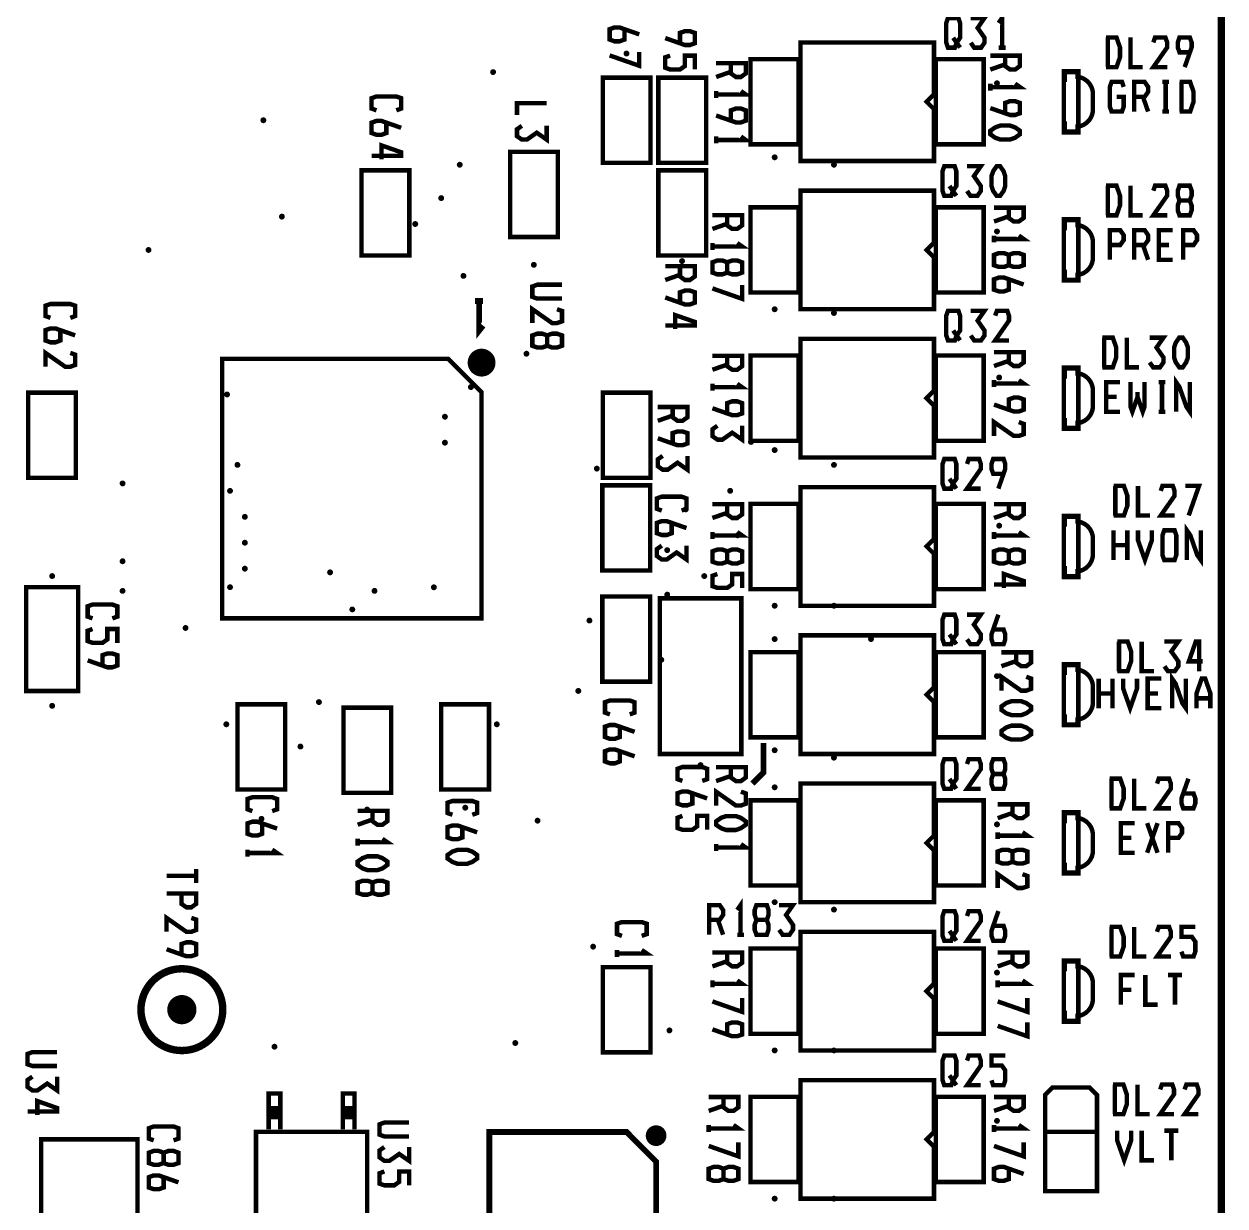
# Model space of a CAD drawing. Extents: x 8 to 205, y 3 to 189.
# Drawn here: x 161.8 to 202.97, y 61.86 to 102.37 of the extents above; entities that cross this region are included whole.
import ezdxf

# ---------------------------------------------------------------- set-up
doc = ezdxf.new("R2010")
doc.units = 0
doc.header["$MEASUREMENT"] = 0
doc.layers.get('0').update_dxf_attribs({"linetype": 'CONTINUOUS'})
doc.layers.add('26-349-0_DRL', color=254, linetype='CONTINUOUS')
doc.layers.add('26-349-0_SST', color=12, linetype='CONTINUOUS')

# ---------------------------------------------------------------- blocks, each defined once
blk = doc.blocks.new('ROUND_96')
at = {"const_width": 0.50038}
blk.add_lwpolyline([(-0.25019, 0, 1), (0.25019, 0, 1)], format="xyb", close=True, dxfattribs=at)
blk = doc.blocks.new('ROUND_101')
at = {"const_width": 0.10033}
blk.add_lwpolyline([(-0.050164, 0, 1), (0.050164, 0, 1)], format="xyb", close=True, dxfattribs=at)
blk = doc.blocks.new('ROUND_102')
at = {"const_width": 0.10033}
blk.add_lwpolyline([(-0.050164, 0, 1), (0.050164, 0, 1)], format="xyb", close=True, dxfattribs=at)

msp = doc.modelspace()

# ---------------------------------------------------------------- linework, layer by layer
at = {"layer": '26-349-0_DRL', "const_width": 0.254}
msp.add_lwpolyline([(202.842, 184.891), (202.842, 5.442)], dxfattribs=at)
at = {"layer": '26-349-0_SST'}
for points, const_width in [([(193.416, 101.729), (193.475, 101.561), (193.711, 101.561), (193.772, 101.729), (193.889, 101.899), (193.889, 102.407), (193.831, 102.577), (193.475, 102.577), (193.416, 102.407), (193.416, 101.729)], 0.152), ([(194.255, 101.729), (194.372, 101.561), (194.61, 101.561), (194.727, 101.729), (194.727, 101.899), (194.491, 102.237), (194.727, 102.577), (194.255, 102.577)], 0.152), ([(195.329, 101.561), (195.329, 102.577), (195.21, 102.407)], 0.152), ([(182.385, 102.194), (182.385, 101.838), (182.215, 101.777), (182.045, 101.777), (181.877, 101.838), (181.877, 102.194), (182.045, 102.252), (182.215, 102.252), (182.893, 102.016)], 0.152), ([(184.29, 101.711), (184.29, 102.067), (184.458, 102.125), (184.628, 102.125), (184.798, 102.067), (184.798, 101.711), (184.628, 101.65), (184.458, 101.65), (183.782, 101.889)], 0.152), ([(188.423, 101.739), (188.423, 97.675), (192.995, 97.675), (192.995, 99.453), (192.741, 99.707), (192.995, 99.961), (192.995, 101.739), (188.423, 101.739)], 0.152), ([(193.653, 101.899), (193.889, 101.561)], 0.152), ([(198.895, 100.893), (199.251, 100.893), (199.37, 101.231), (199.37, 101.569), (199.251, 101.909), (198.895, 101.909)], 0.152), ([(198.956, 100.893), (198.956, 101.909)], 0.152), ([(200.15, 100.893), (199.733, 100.893), (199.733, 101.909)], 0.152), ([(200.988, 100.893), (200.513, 100.893), (200.988, 101.569), (200.988, 101.739), (200.927, 101.909), (200.572, 101.909), (200.513, 101.739)], 0.152), ([(201.765, 101.401), (201.41, 101.401), (201.351, 101.569), (201.351, 101.739), (201.41, 101.909), (201.765, 101.909), (201.826, 101.739), (201.826, 101.569), (201.588, 100.893)], 0.152), ([(181.877, 101.294), (182.893, 100.939), (182.893, 101.414)], 0.152), ([(183.95, 101.287), (183.782, 101.228), (183.782, 100.873), (183.95, 100.812), (184.29, 100.812), (184.458, 100.931), (184.458, 101.287), (184.798, 101.287), (184.798, 100.812)], 0.152), ([(195.433, 101.284), (195.433, 100.929), (195.603, 100.809), (195.774, 100.809), (195.941, 100.929), (195.941, 101.284), (194.925, 101.284)], 0.152), ([(195.448, 101.561), (195.21, 101.561)], 0.152), ([(186.035, 101.03), (186.035, 100.675), (186.205, 100.555), (186.376, 100.555), (186.543, 100.675), (186.543, 101.03), (185.527, 101.03)], 0.152), ([(186.708, 101.167), (186.708, 98.246), (188.347, 98.246), (188.347, 101.167), (186.708, 101.167)], 0.152), ([(193.058, 101.167), (193.058, 98.246), (194.697, 98.246), (194.697, 101.167), (193.058, 101.167)], 0.152), ([(195.433, 100.987), (194.925, 100.809)], 0.152), ([(183.279, 97.611), (183.279, 100.532), (181.641, 100.532), (181.641, 97.611), (183.279, 97.611)], 0.152), ([(185.184, 97.611), (185.184, 100.532), (183.546, 100.532), (183.546, 97.611), (185.184, 97.611)], 0.152), ([(186.035, 100.733), (185.527, 100.555)], 0.152), ([(197.943, 100.558), (197.943, 100.756), (197.442, 100.756), (197.442, 100.456), (197.473, 100.456), (197.473, 100.725)], 0.152), ([(197.473, 100.725), (197.915, 100.725), (197.915, 100.558), (197.943, 100.558), (197.943, 98.856), (197.915, 98.856), (197.915, 98.686), (197.473, 98.686), (197.473, 98.958), (197.442, 98.958), (197.442, 98.658), (197.943, 98.658), (197.943, 98.856)], 0.152), ([(197.442, 100.456), (197.442, 100.355), (197.442, 99.707), (197.442, 98.958)], 0.152), ([(199.261, 99.877), (199.497, 99.877), (199.497, 99.537), (199.439, 99.369), (199.083, 99.369), (199.022, 99.537), (199.022, 100.215), (199.083, 100.385), (199.439, 100.385), (199.497, 100.215)], 0.152), ([(199.86, 99.877), (200.216, 99.877), (200.335, 100.045), (200.335, 100.215), (200.216, 100.385), (199.86, 100.385), (199.86, 99.369)], 0.152), ([(201.054, 100.385), (200.818, 100.385)], 0.152), ([(200.937, 99.369), (200.937, 100.385)], 0.152), ([(201.42, 99.369), (201.776, 99.369), (201.892, 99.707), (201.892, 100.045), (201.776, 100.385), (201.42, 100.385)], 0.152), ([(201.478, 99.369), (201.478, 100.385)], 0.152), ([(185.527, 99.836), (185.527, 100.073)], 0.152), ([(185.527, 99.956), (186.543, 99.956), (186.376, 100.073)], 0.152), ([(194.925, 100.09), (194.925, 100.327)], 0.152), ([(194.925, 100.21), (195.941, 100.21), (195.774, 100.327)], 0.152), ([(198.443, 99.448), (198.443, 99.966)], 0.152), ([(173.886, 99.412), (173.716, 99.473), (173.716, 99.829), (173.886, 99.887), (174.565, 99.887), (174.732, 99.829), (174.732, 99.473), (174.565, 99.412)], 0.152), ([(178.702, 99.247), (178.702, 99.661), (179.718, 99.661)], 0.152), ([(195.433, 99.311), (195.433, 99.666), (195.603, 99.727), (195.774, 99.727), (195.941, 99.666), (195.941, 99.311), (195.774, 99.252), (195.603, 99.252), (194.925, 99.488)], 0.152), ([(200.158, 99.877), (200.335, 99.369)], 0.152), ([(186.035, 99.057), (186.035, 99.412), (186.205, 99.473), (186.376, 99.473), (186.543, 99.412), (186.543, 99.057), (186.376, 98.998), (186.205, 98.998), (185.527, 99.234)], 0.152), ([(201.054, 99.369), (200.818, 99.369)], 0.152), ([(174.224, 98.991), (174.224, 98.635), (174.057, 98.574), (173.886, 98.574), (173.716, 98.635), (173.716, 98.991), (173.886, 99.049), (174.057, 99.049), (174.732, 98.813)], 0.152), ([(178.87, 98.881), (178.702, 98.765), (178.702, 98.526), (178.87, 98.409), (179.04, 98.409), (179.378, 98.645), (179.718, 98.409), (179.718, 98.881)], 0.152), ([(194.925, 98.711), (195.095, 98.828), (195.266, 98.889), (195.603, 98.889), (195.774, 98.828), (195.941, 98.711), (195.941, 98.592), (195.774, 98.472), (195.603, 98.414), (195.266, 98.414), (195.095, 98.472), (194.925, 98.592), (194.925, 98.711)], 0.152), ([(185.527, 98.279), (185.527, 98.516)], 0.152), ([(185.527, 98.396), (186.543, 98.396), (186.376, 98.516)], 0.152), ([(174.057, 97.736), (174.057, 98.211), (174.732, 97.975), (174.732, 97.855), (173.716, 97.855)], 0.152), ([(180.104, 95.071), (180.104, 97.992), (178.466, 97.992), (178.466, 95.071), (180.104, 95.071)], 0.152), ([(193.289, 96.649), (193.348, 96.481), (193.584, 96.481), (193.645, 96.649), (193.762, 96.819), (193.762, 97.327), (193.704, 97.497), (193.348, 97.497), (193.289, 97.327), (193.289, 96.649)], 0.152), ([(194.128, 96.649), (194.245, 96.481), (194.483, 96.481), (194.6, 96.649), (194.6, 96.819), (194.364, 97.157), (194.6, 97.497), (194.128, 97.497)], 0.152), ([(195.144, 96.481), (195.024, 96.649), (194.966, 96.819), (194.966, 97.157), (195.024, 97.327), (195.144, 97.497), (195.261, 97.497), (195.38, 97.327), (195.438, 97.157), (195.438, 96.819), (195.38, 96.649), (195.261, 96.481), (195.144, 96.481)], 0.152), ([(173.373, 97.357), (173.373, 94.436), (175.012, 94.436), (175.012, 97.357), (173.373, 97.357)], 0.152), ([(185.184, 94.436), (185.184, 97.357), (183.546, 97.357), (183.546, 94.436), (185.184, 94.436)], 0.152), ([(193.526, 96.819), (193.762, 96.481)], 0.152), ([(198.895, 95.813), (199.251, 95.813), (199.37, 96.151), (199.37, 96.489), (199.251, 96.829), (198.895, 96.829)], 0.152), ([(198.956, 95.813), (198.956, 96.829)], 0.152), ([(200.15, 95.813), (199.733, 95.813), (199.733, 96.829)], 0.152), ([(200.988, 95.813), (200.513, 95.813), (200.988, 96.489), (200.988, 96.659), (200.927, 96.829), (200.572, 96.829), (200.513, 96.659)], 0.152), ([(201.765, 96.321), (201.826, 96.489), (201.826, 96.659), (201.765, 96.829), (201.41, 96.829), (201.351, 96.659), (201.351, 96.489), (201.41, 96.321), (201.765, 96.321), (201.826, 96.151), (201.826, 95.981), (201.765, 95.813), (201.41, 95.813), (201.351, 95.981), (201.351, 96.151), (201.41, 96.321)], 0.152), ([(188.423, 96.659), (188.423, 92.595), (192.995, 92.595), (192.995, 94.373), (192.741, 94.627), (192.995, 94.881), (192.995, 96.659), (188.423, 96.659)], 0.152), ([(186.708, 96.087), (186.708, 93.166), (188.347, 93.166), (188.347, 96.087), (186.708, 96.087)], 0.152), ([(193.058, 96.087), (193.058, 93.166), (194.697, 93.166), (194.697, 96.087), (193.058, 96.087)], 0.152), ([(195.56, 96.077), (195.56, 95.722), (195.73, 95.602), (195.901, 95.602), (196.068, 95.722), (196.068, 96.077), (195.052, 96.077)], 0.152), ([(185.908, 95.823), (185.908, 95.468), (186.078, 95.348), (186.249, 95.348), (186.416, 95.468), (186.416, 95.823), (185.4, 95.823)], 0.152), ([(185.908, 95.526), (185.4, 95.348)], 0.152), ([(195.56, 95.78), (195.052, 95.602)], 0.152), ([(197.943, 95.478), (197.943, 95.676), (197.442, 95.676), (197.442, 95.376), (197.473, 95.376), (197.473, 95.645)], 0.152), ([(197.473, 95.645), (197.915, 95.645), (197.915, 95.478), (197.943, 95.478), (197.943, 93.776), (197.915, 93.776), (197.915, 93.606), (197.473, 93.606), (197.473, 93.878), (197.442, 93.878), (197.442, 93.578), (197.943, 93.578), (197.943, 93.776)], 0.152), ([(195.052, 94.883), (195.052, 95.12)], 0.152), ([(195.052, 95.003), (196.068, 95.003), (195.901, 95.12)], 0.152), ([(197.442, 95.376), (197.442, 95.275), (197.442, 94.627), (197.442, 93.878)], 0.152), ([(199.022, 94.797), (199.378, 94.797), (199.497, 94.965), (199.497, 95.135), (199.378, 95.305), (199.022, 95.305), (199.022, 94.289)], 0.152), ([(199.86, 94.797), (200.216, 94.797), (200.335, 94.965), (200.335, 95.135), (200.216, 95.305), (199.86, 95.305), (199.86, 94.289)], 0.152), ([(201.174, 94.289), (200.699, 94.289), (200.699, 95.305), (201.174, 95.305)], 0.152), ([(201.537, 94.797), (201.892, 94.797), (202.012, 94.965), (202.012, 95.135), (201.892, 95.305), (201.537, 95.305), (201.537, 94.289)], 0.152), ([(185.4, 94.629), (185.4, 94.866)], 0.152), ([(185.4, 94.749), (186.416, 94.749), (186.249, 94.866)], 0.152), ([(198.443, 94.368), (198.443, 94.886)], 0.152), ([(200.158, 94.797), (200.335, 94.289)], 0.152), ([(201.054, 94.797), (200.699, 94.797)], 0.152), ([(185.908, 93.85), (186.078, 93.791), (186.249, 93.791), (186.416, 93.85), (186.416, 94.205), (186.249, 94.266), (186.078, 94.266), (185.908, 94.205), (185.908, 93.85), (185.741, 93.791), (185.57, 93.791), (185.4, 93.85), (185.4, 94.205), (185.57, 94.266), (185.741, 94.266), (185.908, 94.205)], 0.152), ([(195.56, 94.104), (195.73, 94.045), (195.901, 94.045), (196.068, 94.104), (196.068, 94.459), (195.901, 94.52), (195.73, 94.52), (195.56, 94.459), (195.56, 94.104), (195.393, 94.045), (195.222, 94.045), (195.052, 94.104), (195.052, 94.459), (195.222, 94.52), (195.393, 94.52), (195.56, 94.459)], 0.152), ([(184.29, 94.073), (184.29, 93.718), (184.458, 93.598), (184.628, 93.598), (184.798, 93.718), (184.798, 94.073), (183.782, 94.073)], 0.152), ([(180.244, 92.961), (179.398, 92.961), (179.228, 93.019), (179.228, 93.375), (179.398, 93.436), (180.244, 93.436)], 0.152), ([(184.29, 93.776), (183.782, 93.598)], 0.152), ([(185.4, 93.309), (186.416, 92.953), (186.416, 93.428)], 0.152), ([(195.56, 93.621), (195.56, 93.265), (195.393, 93.207), (195.222, 93.207), (195.052, 93.265), (195.052, 93.621), (195.222, 93.682), (195.393, 93.682), (196.068, 93.443)], 0.152), ([(184.29, 92.821), (184.29, 93.177), (184.458, 93.235), (184.628, 93.235), (184.798, 93.177), (184.798, 92.821), (184.628, 92.76), (184.458, 92.76), (183.782, 92.999)], 0.152), ([(162.71, 92.3), (162.54, 92.361), (162.54, 92.717), (162.71, 92.775), (163.389, 92.775), (163.556, 92.717), (163.556, 92.361), (163.389, 92.3)], 0.152), ([(177.267, 92.882), (177.539, 92.882)], 0.203), ([(177.404, 92.882), (177.404, 91.866), (177.539, 92.036)], 0.203), ([(179.228, 92.122), (179.228, 92.597), (179.906, 92.122), (180.074, 92.122), (180.244, 92.181), (180.244, 92.536), (180.074, 92.597)], 0.152), ([(184.12, 91.922), (184.12, 92.397), (184.798, 92.161), (184.798, 92.041), (183.782, 92.041)], 0.152), ([(193.416, 91.696), (193.475, 91.528), (193.711, 91.528), (193.772, 91.696), (193.889, 91.866), (193.889, 92.374), (193.831, 92.544), (193.475, 92.544), (193.416, 92.374), (193.416, 91.696)], 0.152), ([(194.255, 91.696), (194.372, 91.528), (194.61, 91.528), (194.727, 91.696), (194.727, 91.866), (194.491, 92.204), (194.727, 92.544), (194.255, 92.544)], 0.152), ([(195.565, 91.528), (195.093, 91.528), (195.565, 92.204), (195.565, 92.374), (195.507, 92.544), (195.151, 92.544), (195.093, 92.374)], 0.152), ([(163.048, 91.879), (163.048, 91.523), (162.881, 91.462), (162.71, 91.462), (162.54, 91.523), (162.54, 91.879), (162.71, 91.937), (162.881, 91.937), (163.556, 91.701)], 0.152), ([(179.736, 91.343), (179.906, 91.284), (180.074, 91.284), (180.244, 91.343), (180.244, 91.698), (180.074, 91.759), (179.906, 91.759), (179.736, 91.698), (179.736, 91.343), (179.566, 91.284), (179.398, 91.284), (179.228, 91.343), (179.228, 91.698), (179.398, 91.759), (179.566, 91.759), (179.736, 91.698)], 0.152), ([(193.653, 91.866), (193.889, 91.528)], 0.152), ([(188.423, 91.579), (188.423, 87.515), (192.995, 87.515), (192.995, 89.293), (192.741, 89.547), (192.995, 89.801), (192.995, 91.579), (188.423, 91.579)], 0.152), ([(198.768, 90.606), (199.124, 90.606), (199.243, 90.944), (199.243, 91.282), (199.124, 91.622), (198.768, 91.622)], 0.152), ([(198.829, 90.606), (198.829, 91.622)], 0.152), ([(200.023, 90.606), (199.606, 90.606), (199.606, 91.622)], 0.152), ([(200.386, 90.774), (200.506, 90.606), (200.742, 90.606), (200.861, 90.774), (200.861, 90.944), (200.622, 91.282), (200.861, 91.622), (200.386, 91.622)], 0.152), ([(201.402, 90.606), (201.283, 90.774), (201.224, 90.944), (201.224, 91.282), (201.283, 91.452), (201.402, 91.622), (201.522, 91.622), (201.638, 91.452), (201.699, 91.282), (201.699, 90.944), (201.638, 90.774), (201.522, 90.606), (201.402, 90.606)], 0.152), ([(162.54, 90.624), (162.54, 91.099), (163.218, 90.624), (163.389, 90.624), (163.556, 90.685), (163.556, 91.04), (163.389, 91.099)], 0.152), ([(177.803, 91.015), (177.173, 91.015)], 0.152), ([(177.188, 91.033), (177.188, 90.499)], 0.152), ([(177.326, 91.132), (177.326, 90.398)], 0.152), ([(177.6, 91.152), (177.376, 91.152)], 0.152), ([(177.463, 91.167), (177.463, 90.365)], 0.152), ([(177.6, 91.152), (177.6, 90.38)], 0.152), ([(177.737, 91.081), (177.737, 90.451)], 0.152), ([(185.908, 90.997), (185.908, 90.642), (186.078, 90.522), (186.249, 90.522), (186.416, 90.642), (186.416, 90.997), (185.4, 90.997)], 0.152), ([(186.708, 91.007), (186.708, 88.086), (188.347, 88.086), (188.347, 91.007), (186.708, 91.007)], 0.152), ([(193.058, 91.007), (193.058, 88.086), (194.697, 88.086), (194.697, 91.007), (193.058, 91.007)], 0.152), ([(195.56, 91.124), (195.56, 90.769), (195.73, 90.649), (195.901, 90.649), (196.068, 90.769), (196.068, 91.124), (195.052, 91.124)], 0.152), ([(176.345, 90.893), (168.598, 90.893), (168.598, 82.003), (177.488, 82.003), (177.488, 89.75), (176.345, 90.893)], 0.152), ([(177.889, 90.741), (177.087, 90.741)], 0.152), ([(177.874, 90.878), (177.102, 90.878)], 0.152), ([(177.854, 90.603), (177.12, 90.603)], 0.152), ([(177.874, 90.878), (177.874, 90.654)], 0.152), ([(185.908, 90.7), (185.4, 90.522)], 0.152), ([(195.56, 90.827), (195.052, 90.649)], 0.152), ([(197.943, 90.398), (197.943, 90.596), (197.442, 90.596), (197.442, 90.296), (197.473, 90.296), (197.473, 90.565)], 0.152), ([(197.473, 90.565), (197.915, 90.565), (197.915, 90.398), (197.943, 90.398), (197.943, 88.696), (197.915, 88.696), (197.915, 88.526), (197.473, 88.526), (197.473, 88.798), (197.442, 88.798), (197.442, 88.498), (197.943, 88.498), (197.943, 88.696)], 0.152), ([(177.755, 90.466), (177.221, 90.466)], 0.152), ([(195.052, 89.93), (195.052, 90.167)], 0.152), ([(195.052, 90.05), (196.068, 90.05), (195.901, 90.167)], 0.152), ([(197.442, 90.296), (197.442, 90.195), (197.442, 89.547), (197.442, 88.798)], 0.152), ([(199.37, 89.082), (198.895, 89.082), (198.895, 90.098), (199.37, 90.098)], 0.152), ([(199.972, 89.758), (199.972, 89.59), (199.794, 89.082), (199.733, 89.25), (199.733, 90.098)], 0.152), ([(200.208, 90.098), (200.208, 89.25), (200.15, 89.082), (199.972, 89.59)], 0.152), ([(200.927, 90.098), (200.691, 90.098)], 0.152), ([(200.81, 89.082), (200.81, 90.098)], 0.152), ([(201.765, 90.098), (201.765, 89.082), (201.649, 89.25), (201.41, 89.928), (201.293, 90.098), (201.293, 89.082)], 0.152), ([(161.943, 89.737), (161.943, 86.816), (163.582, 86.816), (163.582, 89.737), (161.943, 89.737)], 0.152), ([(183.279, 86.816), (183.279, 89.737), (181.641, 89.737), (181.641, 86.816), (183.279, 86.816)], 0.152), ([(185.4, 89.803), (185.4, 90.04)], 0.152), ([(185.4, 89.923), (186.416, 89.923), (186.249, 90.04)], 0.152), ([(198.443, 89.288), (198.443, 89.806)], 0.152), ([(185.908, 89.024), (185.908, 89.379), (186.078, 89.44), (186.249, 89.44), (186.416, 89.379), (186.416, 89.024), (186.249, 88.965), (186.078, 88.965), (185.4, 89.201)], 0.152), ([(195.56, 89.151), (195.56, 89.506), (195.73, 89.567), (195.901, 89.567), (196.068, 89.506), (196.068, 89.151), (195.901, 89.092), (195.73, 89.092), (195.052, 89.328)], 0.152), ([(199.251, 89.59), (198.895, 89.59)], 0.152), ([(184.036, 89.247), (184.036, 88.892), (184.204, 88.772), (184.374, 88.772), (184.544, 88.892), (184.544, 89.247), (183.528, 89.247)], 0.152), ([(184.036, 88.95), (183.528, 88.772)], 0.152), ([(200.927, 89.082), (200.691, 89.082)], 0.152), ([(185.57, 88.602), (185.4, 88.483), (185.4, 88.246), (185.57, 88.127), (185.741, 88.127), (186.078, 88.363), (186.416, 88.127), (186.416, 88.602)], 0.152), ([(195.052, 88.254), (195.052, 88.729), (195.73, 88.254), (195.901, 88.254), (196.068, 88.312), (196.068, 88.668), (195.901, 88.729)], 0.152), ([(184.036, 87.995), (184.036, 88.351), (184.204, 88.409), (184.374, 88.409), (184.544, 88.351), (184.544, 87.995), (184.374, 87.934), (184.204, 87.934), (183.528, 88.173)], 0.152), ([(183.696, 87.571), (183.528, 87.451), (183.528, 87.215), (183.696, 87.096), (183.866, 87.096), (184.204, 87.335), (184.544, 87.096), (184.544, 87.571)], 0.152), ([(193.289, 86.616), (193.348, 86.448), (193.584, 86.448), (193.645, 86.616), (193.762, 86.786), (193.762, 87.294), (193.704, 87.464), (193.348, 87.464), (193.289, 87.294), (193.289, 86.616)], 0.152), ([(194.6, 86.448), (194.128, 86.448), (194.6, 87.124), (194.6, 87.294), (194.542, 87.464), (194.186, 87.464), (194.128, 87.294)], 0.152), ([(195.38, 86.956), (195.024, 86.956), (194.966, 87.124), (194.966, 87.294), (195.024, 87.464), (195.38, 87.464), (195.438, 87.294), (195.438, 87.124), (195.202, 86.448)], 0.152), ([(193.526, 86.786), (193.762, 86.448)], 0.152), ([(181.628, 86.562), (181.628, 83.641), (183.267, 83.641), (183.267, 86.562), (181.628, 86.562)], 0.152), ([(188.423, 86.499), (188.423, 82.435), (192.995, 82.435), (192.995, 84.213), (192.741, 84.467), (192.995, 84.721), (192.995, 86.499), (188.423, 86.499)], 0.152), ([(199.149, 85.526), (199.505, 85.526), (199.624, 85.864), (199.624, 86.202), (199.505, 86.542), (199.149, 86.542)], 0.152), ([(199.21, 85.526), (199.21, 86.542)], 0.152), ([(200.404, 85.526), (199.987, 85.526), (199.987, 86.542)], 0.152), ([(201.242, 85.526), (200.767, 85.526), (201.242, 86.202), (201.242, 86.372), (201.181, 86.542), (200.826, 86.542), (200.767, 86.372)], 0.152), ([(201.725, 85.526), (202.08, 86.542), (201.605, 86.542)], 0.152), ([(183.665, 85.696), (183.495, 85.757), (183.495, 86.113), (183.665, 86.171), (184.344, 86.171), (184.511, 86.113), (184.511, 85.757), (184.344, 85.696)], 0.152), ([(185.908, 85.917), (185.908, 85.562), (186.078, 85.442), (186.249, 85.442), (186.416, 85.562), (186.416, 85.917), (185.4, 85.917)], 0.152), ([(185.908, 85.62), (185.4, 85.442)], 0.152), ([(186.708, 85.927), (186.708, 83.006), (188.347, 83.006), (188.347, 85.927), (186.708, 85.927)], 0.152), ([(193.058, 85.927), (193.058, 83.006), (194.697, 83.006), (194.697, 85.927), (193.058, 85.927)], 0.152), ([(195.56, 85.917), (195.56, 85.562), (195.73, 85.442), (195.901, 85.442), (196.068, 85.562), (196.068, 85.917), (195.052, 85.917)], 0.152), ([(195.56, 85.62), (195.052, 85.442)], 0.152), ([(184.003, 85.275), (184.003, 84.919), (183.836, 84.858), (183.665, 84.858), (183.495, 84.919), (183.495, 85.275), (183.665, 85.333), (183.836, 85.333), (184.511, 85.097)], 0.152), ([(197.943, 85.318), (197.943, 85.516), (197.442, 85.516), (197.442, 85.216), (197.473, 85.216), (197.473, 85.485)], 0.152), ([(197.473, 85.485), (197.915, 85.485), (197.915, 85.318), (197.943, 85.318), (197.943, 83.616), (197.915, 83.616), (197.915, 83.446), (197.473, 83.446), (197.473, 83.718), (197.442, 83.718), (197.442, 83.418), (197.943, 83.418), (197.943, 83.616)], 0.152), ([(197.442, 85.216), (197.442, 85.115), (197.442, 84.467), (197.442, 83.718)], 0.152), ([(202.139, 85.018), (202.139, 84.002), (202.019, 84.17), (201.783, 84.848), (201.664, 85.018), (201.664, 84.002)], 0.152), ([(185.4, 84.723), (185.4, 84.96)], 0.152), ([(185.4, 84.843), (186.416, 84.843), (186.249, 84.96)], 0.152), ([(195.052, 84.723), (195.052, 84.96)], 0.152), ([(195.052, 84.843), (196.068, 84.843), (195.901, 84.96)], 0.152), ([(198.443, 84.208), (198.443, 84.726)], 0.152), ([(199.149, 84.002), (199.149, 85.018)], 0.152), ([(199.624, 84.002), (199.624, 85.018)], 0.152), ([(200.462, 85.018), (200.462, 84.678), (200.226, 84.002), (199.987, 84.678), (199.987, 85.018)], 0.152), ([(200.887, 84.002), (200.826, 84.17), (200.826, 84.848), (200.887, 85.018), (201.242, 85.018), (201.301, 84.848), (201.301, 84.17), (201.242, 84.002), (200.887, 84.002)], 0.152), ([(183.665, 84.495), (183.495, 84.375), (183.495, 84.139), (183.665, 84.02), (183.836, 84.02), (184.173, 84.259), (184.511, 84.02), (184.511, 84.495)], 0.152), ([(185.908, 83.944), (186.078, 83.885), (186.249, 83.885), (186.416, 83.944), (186.416, 84.299), (186.249, 84.36), (186.078, 84.36), (185.908, 84.299), (185.908, 83.944), (185.741, 83.885), (185.57, 83.885), (185.4, 83.944), (185.4, 84.299), (185.57, 84.36), (185.741, 84.36), (185.908, 84.299)], 0.152), ([(195.56, 83.944), (195.73, 83.885), (195.901, 83.885), (196.068, 83.944), (196.068, 84.299), (195.901, 84.36), (195.73, 84.36), (195.56, 84.299), (195.56, 83.944), (195.393, 83.885), (195.222, 83.885), (195.052, 83.944), (195.052, 84.299), (195.222, 84.36), (195.393, 84.36), (195.56, 84.299)], 0.152), ([(199.624, 84.51), (199.149, 84.51)], 0.152), ([(185.57, 83.522), (185.4, 83.461), (185.4, 83.105), (185.57, 83.047), (185.908, 83.047), (186.078, 83.166), (186.078, 83.522), (186.416, 83.522), (186.416, 83.047)], 0.152), ([(195.393, 83.047), (195.393, 83.522), (196.068, 83.283), (196.068, 83.166), (195.052, 83.166)], 0.152), ([(161.88, 83.07), (161.88, 79.514), (163.658, 79.514), (163.658, 83.07), (161.88, 83.07)], 0.152), ([(181.628, 82.752), (181.628, 79.831), (183.267, 79.831), (183.267, 82.752), (181.628, 82.752)], 0.152), ([(183.597, 82.689), (186.391, 82.689), (186.391, 77.355), (183.597, 77.355), (183.597, 82.689)], 0.152), ([(164.153, 82.001), (163.986, 82.061), (163.986, 82.417), (164.153, 82.475), (164.831, 82.475), (165.002, 82.417), (165.002, 82.061), (164.831, 82.001)], 0.152), ([(193.289, 81.282), (193.348, 81.114), (193.584, 81.114), (193.645, 81.282), (193.762, 81.452), (193.762, 81.96), (193.704, 82.13), (193.348, 82.13), (193.289, 81.96), (193.289, 81.282)], 0.152), ([(194.128, 81.282), (194.245, 81.114), (194.483, 81.114), (194.6, 81.282), (194.6, 81.452), (194.364, 81.79), (194.6, 82.13), (194.128, 82.13)], 0.152), ([(195.024, 81.622), (195.38, 81.622), (195.438, 81.452), (195.438, 81.282), (195.38, 81.114), (195.024, 81.114), (194.966, 81.282), (194.966, 81.452), (195.202, 82.13)], 0.152), ([(164.153, 81.637), (163.986, 81.579), (163.986, 81.223), (164.153, 81.162), (164.494, 81.162), (164.661, 81.282), (164.661, 81.637), (165.002, 81.637), (165.002, 81.162)], 0.152), ([(193.526, 81.452), (193.762, 81.114)], 0.152), ([(188.423, 81.419), (188.423, 77.355), (192.995, 77.355), (192.995, 79.133), (192.741, 79.387), (192.995, 79.641), (192.995, 81.419), (188.423, 81.419)], 0.152), ([(199.276, 80.192), (199.632, 80.192), (199.751, 80.53), (199.751, 80.868), (199.632, 81.208), (199.276, 81.208)], 0.152), ([(199.337, 80.192), (199.337, 81.208)], 0.152), ([(200.531, 80.192), (200.114, 80.192), (200.114, 81.208)], 0.152), ([(200.894, 80.36), (201.014, 80.192), (201.25, 80.192), (201.369, 80.36), (201.369, 80.53), (201.13, 80.868), (201.369, 81.208), (200.894, 81.208)], 0.152), ([(202.207, 80.53), (201.732, 80.53), (201.969, 81.208), (202.088, 81.208), (202.088, 80.192)], 0.152), ([(164.494, 80.385), (164.494, 80.741), (164.661, 80.799), (164.831, 80.799), (165.002, 80.741), (165.002, 80.385), (164.831, 80.324), (164.661, 80.324), (163.986, 80.563)], 0.152), ([(186.708, 80.847), (186.708, 77.926), (188.347, 77.926), (188.347, 80.847), (186.708, 80.847)], 0.152), ([(193.058, 80.847), (193.058, 77.926), (194.697, 77.926), (194.697, 80.847), (193.058, 80.847)], 0.152), ([(195.814, 80.837), (195.814, 80.482), (195.984, 80.362), (196.155, 80.362), (196.322, 80.482), (196.322, 80.837), (195.306, 80.837)], 0.152), ([(195.814, 80.54), (195.306, 80.362)], 0.152), ([(197.943, 80.238), (197.943, 80.436), (197.442, 80.436), (197.442, 80.136), (197.473, 80.136), (197.473, 80.405)], 0.152), ([(197.473, 80.405), (197.915, 80.405), (197.915, 80.238), (197.943, 80.238), (197.943, 78.536), (197.915, 78.536), (197.915, 78.366), (197.473, 78.366), (197.473, 78.638), (197.442, 78.638), (197.442, 78.338), (197.943, 78.338), (197.943, 78.536)], 0.152), ([(195.306, 79.524), (195.306, 79.999), (195.984, 79.524), (196.155, 79.524), (196.322, 79.585), (196.322, 79.941), (196.155, 79.999)], 0.152), ([(197.442, 80.136), (197.442, 80.035), (197.442, 79.387), (197.442, 78.638)], 0.152), ([(198.641, 78.922), (198.641, 79.938)], 0.152), ([(199.116, 78.922), (199.116, 79.938)], 0.152), ([(199.954, 79.938), (199.954, 79.598), (199.718, 78.922), (199.479, 79.598), (199.479, 79.938)], 0.152), ([(200.793, 78.922), (200.318, 78.922), (200.318, 79.938), (200.793, 79.938)], 0.152), ([(201.631, 79.938), (201.631, 78.922), (201.511, 79.09), (201.275, 79.768), (201.156, 79.938), (201.156, 78.922)], 0.152), ([(202.469, 78.922), (202.469, 79.43), (202.291, 79.938), (202.172, 79.938), (201.994, 79.43), (201.994, 78.922)], 0.152), ([(198.443, 79.128), (198.443, 79.646)], 0.152), ([(199.116, 79.43), (198.641, 79.43)], 0.152), ([(200.673, 79.43), (200.318, 79.43)], 0.152), ([(169.119, 79.057), (169.119, 76.136), (170.757, 76.136), (170.757, 79.057), (169.119, 79.057)], 0.152), ([(176.104, 79.057), (176.104, 76.136), (177.742, 76.136), (177.742, 79.057), (176.104, 79.057)], 0.152), ([(181.887, 78.711), (181.717, 78.772), (181.717, 79.128), (181.887, 79.186), (182.566, 79.186), (182.733, 79.128), (182.733, 78.772), (182.566, 78.711)], 0.152), ([(195.306, 78.983), (195.476, 79.102), (195.647, 79.161), (195.984, 79.161), (196.155, 79.102), (196.322, 78.983), (196.322, 78.864), (196.155, 78.747), (195.984, 78.686), (195.647, 78.686), (195.476, 78.747), (195.306, 78.864), (195.306, 78.983)], 0.152), ([(202.469, 79.26), (201.994, 79.26)], 0.152), ([(174.389, 76.021), (174.389, 78.942), (172.751, 78.942), (172.751, 76.021), (174.389, 76.021)], 0.152), ([(182.225, 78.29), (182.225, 77.934), (182.058, 77.873), (181.887, 77.873), (181.717, 77.934), (181.717, 78.29), (181.887, 78.348), (182.058, 78.348), (182.733, 78.112)], 0.152), ([(195.306, 78.145), (195.476, 78.264), (195.647, 78.323), (195.984, 78.323), (196.155, 78.264), (196.322, 78.145), (196.322, 78.025), (196.155, 77.909), (195.984, 77.848), (195.647, 77.848), (195.476, 77.909), (195.306, 78.025), (195.306, 78.145)], 0.152), ([(187.153, 77.736), (187.153, 76.72), (186.772, 76.339)], 0.201), ([(182.225, 77.451), (182.225, 77.096), (182.058, 77.035), (181.887, 77.035), (181.717, 77.096), (181.717, 77.451), (181.887, 77.51), (182.058, 77.51), (182.733, 77.274)], 0.152), ([(184.372, 76.433), (184.204, 76.491), (184.204, 76.847), (184.372, 76.908), (185.05, 76.908), (185.22, 76.847), (185.22, 76.491), (185.05, 76.433)], 0.152), ([(193.289, 76.329), (193.348, 76.161), (193.584, 76.161), (193.645, 76.329), (193.762, 76.499), (193.762, 77.007), (193.704, 77.177), (193.348, 77.177), (193.289, 77.007), (193.289, 76.329)], 0.152), ([(194.6, 76.161), (194.128, 76.161), (194.6, 76.837), (194.6, 77.007), (194.542, 77.177), (194.186, 77.177), (194.128, 77.007)], 0.152), ([(195.38, 76.669), (195.438, 76.837), (195.438, 77.007), (195.38, 77.177), (195.024, 77.177), (194.966, 77.007), (194.966, 76.837), (195.024, 76.669), (195.38, 76.669), (195.438, 76.499), (195.438, 76.329), (195.38, 76.161), (195.024, 76.161), (194.966, 76.329), (194.966, 76.499), (195.024, 76.669)], 0.152), ([(186.035, 76.9), (186.035, 76.545), (186.205, 76.425), (186.376, 76.425), (186.543, 76.545), (186.543, 76.9), (185.527, 76.9)], 0.152), ([(186.035, 76.603), (185.527, 76.425)], 0.152), ([(193.526, 76.499), (193.762, 76.161)], 0.152), ([(199.022, 75.493), (199.378, 75.493), (199.497, 75.831), (199.497, 76.169), (199.378, 76.509), (199.022, 76.509)], 0.152), ([(199.083, 75.493), (199.083, 76.509)], 0.152), ([(200.277, 75.493), (199.86, 75.493), (199.86, 76.509)], 0.152), ([(201.115, 75.493), (200.64, 75.493), (201.115, 76.169), (201.115, 76.339), (201.054, 76.509), (200.699, 76.509), (200.64, 76.339)], 0.152), ([(201.537, 76.001), (201.892, 76.001), (201.953, 75.831), (201.953, 75.661), (201.892, 75.493), (201.537, 75.493), (201.478, 75.661), (201.478, 75.831), (201.715, 76.509)], 0.152), ([(185.527, 75.587), (185.527, 76.062), (186.205, 75.587), (186.376, 75.587), (186.543, 75.648), (186.543, 76.004), (186.376, 76.062)], 0.152), ([(188.423, 76.339), (188.423, 72.275), (192.995, 72.275), (192.995, 74.053), (192.741, 74.307), (192.995, 74.561), (192.995, 76.339), (188.423, 76.339)], 0.152), ([(169.632, 75.397), (169.462, 75.457), (169.462, 75.813), (169.632, 75.871), (170.31, 75.871), (170.478, 75.813), (170.478, 75.457), (170.31, 75.397)], 0.152), ([(176.49, 75.27), (176.32, 75.33), (176.32, 75.686), (176.49, 75.744), (177.168, 75.744), (177.336, 75.686), (177.336, 75.33), (177.168, 75.27)], 0.152), ([(184.712, 76.009), (184.712, 75.653), (184.542, 75.595), (184.372, 75.595), (184.204, 75.653), (184.204, 76.009), (184.372, 76.07), (184.542, 76.07), (185.22, 75.831)], 0.152), ([(186.708, 75.767), (186.708, 72.846), (188.347, 72.846), (188.347, 75.767), (186.708, 75.767)], 0.152), ([(193.058, 75.767), (193.058, 72.846), (194.697, 72.846), (194.697, 75.767), (193.058, 75.767)], 0.152), ([(173.749, 75.404), (173.749, 75.049), (173.917, 74.929), (174.087, 74.929), (174.257, 75.049), (174.257, 75.404), (173.241, 75.404)], 0.152), ([(195.687, 75.63), (195.687, 75.275), (195.857, 75.155), (196.028, 75.155), (196.195, 75.275), (196.195, 75.63), (195.179, 75.63)], 0.152), ([(195.687, 75.333), (195.179, 75.155)], 0.152), ([(197.943, 75.158), (197.943, 75.356), (197.442, 75.356), (197.442, 75.056), (197.473, 75.056), (197.473, 75.325)], 0.152), ([(197.473, 75.325), (197.915, 75.325), (197.915, 75.158), (197.943, 75.158), (197.943, 73.456), (197.915, 73.456), (197.915, 73.286), (197.473, 73.286), (197.473, 73.558), (197.442, 73.558), (197.442, 73.258), (197.943, 73.258), (197.943, 73.456)], 0.152), ([(169.97, 74.975), (169.97, 74.619), (169.802, 74.558), (169.632, 74.558), (169.462, 74.619), (169.462, 74.975), (169.632, 75.033), (169.802, 75.033), (170.478, 74.797)], 0.152), ([(173.749, 75.107), (173.241, 74.929)], 0.152), ([(176.828, 74.848), (176.828, 74.492), (176.66, 74.431), (176.49, 74.431), (176.32, 74.492), (176.32, 74.848), (176.49, 74.906), (176.66, 74.906), (177.336, 74.67)], 0.152), ([(184.372, 75.231), (184.204, 75.17), (184.204, 74.815), (184.372, 74.756), (184.712, 74.756), (184.88, 74.876), (184.88, 75.231), (185.22, 75.231), (185.22, 74.756)], 0.152), ([(185.527, 75.046), (185.697, 75.165), (185.868, 75.224), (186.205, 75.224), (186.376, 75.165), (186.543, 75.046), (186.543, 74.927), (186.376, 74.81), (186.205, 74.749), (185.868, 74.749), (185.697, 74.81), (185.527, 74.927), (185.527, 75.046)], 0.152), ([(197.442, 75.056), (197.442, 74.955), (197.442, 74.307), (197.442, 73.558)], 0.152), ([(199.878, 73.969), (199.403, 73.969), (199.403, 74.985), (199.878, 74.985)], 0.152), ([(200.658, 73.969), (200.302, 74.985)], 0.152), ([(200.658, 74.985), (200.302, 73.969)], 0.152), ([(201.021, 74.477), (201.377, 74.477), (201.496, 74.645), (201.496, 74.815), (201.377, 74.985), (201.021, 74.985), (201.021, 73.969)], 0.152), ([(173.241, 74.21), (173.241, 74.447)], 0.152), ([(173.241, 74.33), (174.257, 74.33), (174.087, 74.447)], 0.152), ([(195.179, 74.436), (195.179, 74.673)], 0.152), ([(195.179, 74.556), (196.195, 74.556), (196.028, 74.673)], 0.152), ([(198.443, 74.048), (198.443, 74.566)], 0.152), ([(199.759, 74.477), (199.403, 74.477)], 0.152), ([(169.462, 73.839), (169.462, 74.076)], 0.152), ([(169.462, 73.959), (170.478, 73.959), (170.31, 74.076)], 0.152), ([(176.32, 73.89), (176.49, 74.01), (176.66, 74.068), (176.998, 74.068), (177.168, 74.01), (177.336, 73.89), (177.336, 73.771), (177.168, 73.654), (176.998, 73.593), (176.66, 73.593), (176.49, 73.654), (176.32, 73.771), (176.32, 73.89)], 0.152), ([(185.527, 74.03), (185.527, 74.266)], 0.152), ([(185.527, 74.149), (186.543, 74.149), (186.376, 74.266)], 0.152), ([(195.687, 73.657), (195.857, 73.598), (196.028, 73.598), (196.195, 73.657), (196.195, 74.012), (196.028, 74.073), (195.857, 74.073), (195.687, 74.012), (195.687, 73.657), (195.52, 73.598), (195.349, 73.598), (195.179, 73.657), (195.179, 74.012), (195.349, 74.073), (195.52, 74.073), (195.687, 74.012)], 0.152), ([(173.241, 73.669), (173.409, 73.786), (173.579, 73.847), (173.917, 73.847), (174.087, 73.786), (174.257, 73.669), (174.257, 73.55), (174.087, 73.431), (173.917, 73.372), (173.579, 73.372), (173.409, 73.431), (173.241, 73.55), (173.241, 73.669)], 0.152), ([(167.707, 72.938), (167.707, 73.413)], 0.152), ([(195.179, 72.76), (195.179, 73.235), (195.857, 72.76), (196.028, 72.76), (196.195, 72.818), (196.195, 73.174), (196.028, 73.235)], 0.152), ([(166.691, 73.177), (167.707, 73.177)], 0.152), ([(173.749, 72.592), (173.917, 72.534), (174.087, 72.534), (174.257, 72.592), (174.257, 72.948), (174.087, 73.009), (173.917, 73.009), (173.749, 72.948), (173.749, 72.592), (173.579, 72.534), (173.409, 72.534), (173.241, 72.592), (173.241, 72.948), (173.409, 73.009), (173.579, 73.009), (173.749, 72.948)], 0.152), ([(167.199, 72.575), (167.199, 72.219), (167.369, 72.1), (167.539, 72.1), (167.707, 72.219), (167.707, 72.575), (166.691, 72.575)], 0.152), ([(185.291, 71.668), (185.647, 71.668), (185.766, 71.838), (185.766, 72.006), (185.647, 72.176), (185.291, 72.176), (185.291, 71.16)], 0.152), ([(186.365, 71.16), (186.365, 72.176), (186.249, 72.006)], 0.152), ([(187.265, 71.668), (187.323, 71.838), (187.323, 72.006), (187.265, 72.176), (186.909, 72.176), (186.848, 72.006), (186.848, 71.838), (186.909, 71.668), (187.265, 71.668), (187.323, 71.498), (187.323, 71.33), (187.265, 71.16), (186.909, 71.16), (186.848, 71.33), (186.848, 71.498), (186.909, 71.668)], 0.152), ([(187.686, 71.33), (187.806, 71.16), (188.042, 71.16), (188.161, 71.33), (188.161, 71.498), (187.925, 71.838), (188.161, 72.176), (187.686, 72.176)], 0.152), ([(193.289, 71.122), (193.348, 70.954), (193.584, 70.954), (193.645, 71.122), (193.762, 71.292), (193.762, 71.8), (193.704, 71.97), (193.348, 71.97), (193.289, 71.8), (193.289, 71.122)], 0.152), ([(194.6, 70.954), (194.128, 70.954), (194.6, 71.63), (194.6, 71.8), (194.542, 71.97), (194.186, 71.97), (194.128, 71.8)], 0.152), ([(195.024, 71.462), (195.38, 71.462), (195.438, 71.292), (195.438, 71.122), (195.38, 70.954), (195.024, 70.954), (194.966, 71.122), (194.966, 71.292), (195.202, 71.97)], 0.152), ([(166.691, 71.261), (166.691, 71.736), (167.369, 71.261), (167.539, 71.261), (167.707, 71.322), (167.707, 71.678), (167.539, 71.736)], 0.152), ([(182.299, 71.119), (182.131, 71.18), (182.131, 71.536), (182.299, 71.594), (182.977, 71.594), (183.147, 71.536), (183.147, 71.18), (182.977, 71.119)], 0.152), ([(185.588, 71.668), (185.766, 71.16)], 0.152), ([(186.485, 71.16), (186.249, 71.16)], 0.152), ([(188.423, 71.259), (188.423, 67.195), (192.995, 67.195), (192.995, 68.973), (192.741, 69.227), (192.995, 69.481), (192.995, 71.259), (188.423, 71.259)], 0.152), ([(193.526, 71.292), (193.762, 70.954)], 0.152), ([(199.022, 70.413), (199.378, 70.413), (199.497, 70.751), (199.497, 71.089), (199.378, 71.429), (199.022, 71.429)], 0.152), ([(199.083, 70.413), (199.083, 71.429)], 0.152), ([(200.277, 70.413), (199.86, 70.413), (199.86, 71.429)], 0.152), ([(201.115, 70.413), (200.64, 70.413), (201.115, 71.089), (201.115, 71.259), (201.054, 71.429), (200.699, 71.429), (200.64, 71.259)], 0.152), ([(201.478, 70.581), (201.537, 70.413), (201.892, 70.413), (201.953, 70.581), (201.953, 70.921), (201.834, 71.089), (201.478, 71.089), (201.478, 71.429), (201.953, 71.429)], 0.152), ([(167.199, 70.484), (167.199, 70.84), (167.369, 70.898), (167.539, 70.898), (167.707, 70.84), (167.707, 70.484), (167.539, 70.423), (167.369, 70.423), (166.691, 70.662)], 0.152), ([(182.131, 70.4), (182.131, 70.637)], 0.152), ([(182.131, 70.52), (183.147, 70.52), (182.977, 70.637)], 0.152), ([(185.908, 70.55), (185.908, 70.195), (186.078, 70.075), (186.249, 70.075), (186.416, 70.195), (186.416, 70.55), (185.4, 70.55)], 0.152), ([(186.708, 70.687), (186.708, 67.766), (188.347, 67.766), (188.347, 70.687), (186.708, 70.687)], 0.152), ([(193.058, 70.687), (193.058, 67.766), (194.697, 67.766), (194.697, 70.687), (193.058, 70.687)], 0.152), ([(195.687, 70.55), (195.687, 70.195), (195.857, 70.075), (196.028, 70.075), (196.195, 70.195), (196.195, 70.55), (195.179, 70.55)], 0.152), ([(183.279, 67.131), (183.279, 70.052), (181.641, 70.052), (181.641, 67.131), (183.279, 67.131)], 0.152), ([(185.908, 70.253), (185.4, 70.075)], 0.152), ([(195.687, 70.253), (195.179, 70.075)], 0.152), ([(197.943, 70.078), (197.943, 70.276), (197.442, 70.276), (197.442, 69.976), (197.473, 69.976), (197.473, 70.245)], 0.152), ([(197.473, 70.245), (197.915, 70.245), (197.915, 70.078), (197.943, 70.078), (197.943, 68.376), (197.915, 68.376), (197.915, 68.206), (197.473, 68.206), (197.473, 68.478), (197.442, 68.478), (197.442, 68.178), (197.943, 68.178), (197.943, 68.376)], 0.152), ([(197.442, 69.976), (197.442, 69.875), (197.442, 69.227), (197.442, 68.478)], 0.152), ([(185.4, 69.356), (185.4, 69.593)], 0.152), ([(185.4, 69.476), (186.416, 69.476), (186.249, 69.593)], 0.152), ([(195.179, 69.356), (195.179, 69.593)], 0.152), ([(195.179, 69.476), (196.195, 69.476), (196.028, 69.593)], 0.152), ([(199.403, 68.762), (199.403, 69.778), (199.878, 69.778)], 0.152), ([(200.658, 68.762), (200.241, 68.762), (200.241, 69.778)], 0.152), ([(201.496, 69.778), (201.021, 69.778)], 0.152), ([(201.257, 68.762), (201.257, 69.778)], 0.152), ([(198.443, 68.968), (198.443, 69.486)], 0.152), ([(199.759, 69.27), (199.403, 69.27)], 0.152), ([(185.4, 68.874), (186.416, 68.518), (186.416, 68.993)], 0.152), ([(195.179, 68.874), (196.195, 68.518), (196.195, 68.993)], 0.152), ([(185.908, 67.738), (185.908, 68.094), (186.078, 68.155), (186.249, 68.155), (186.416, 68.094), (186.416, 67.738), (186.249, 67.68), (186.078, 67.68), (185.4, 67.916)], 0.152), ([(195.179, 68.036), (196.195, 67.68), (196.195, 68.155)], 0.152), ([(162.939, 66.661), (162.091, 66.661), (161.923, 66.72), (161.923, 67.075), (162.091, 67.136), (162.939, 67.136)], 0.152), ([(193.289, 66.169), (193.348, 66.001), (193.584, 66.001), (193.645, 66.169), (193.762, 66.339), (193.762, 66.847), (193.704, 67.017), (193.348, 67.017), (193.289, 66.847), (193.289, 66.169)], 0.152), ([(194.6, 66.001), (194.128, 66.001), (194.6, 66.677), (194.6, 66.847), (194.542, 67.017), (194.186, 67.017), (194.128, 66.847)], 0.152), ([(194.966, 66.169), (195.024, 66.001), (195.38, 66.001), (195.438, 66.169), (195.438, 66.509), (195.321, 66.677), (194.966, 66.677), (194.966, 67.017), (195.438, 67.017)], 0.152), ([(162.091, 66.298), (161.923, 66.179), (161.923, 65.943), (162.091, 65.823), (162.261, 65.823), (162.599, 66.059), (162.939, 65.823), (162.939, 66.298)], 0.152), ([(193.526, 66.339), (193.762, 66.001)], 0.152), ([(188.423, 66.179), (188.423, 62.115), (192.995, 62.115), (192.995, 63.893), (192.741, 64.147), (192.995, 64.401), (192.995, 66.179), (188.423, 66.179)], 0.152), ([(197.059, 65.925), (198.329, 65.925), (198.583, 65.671), (198.583, 62.369), (196.805, 62.369), (196.805, 65.671), (197.059, 65.925)], 0.152), ([(199.131, 65.01), (199.487, 65.01), (199.604, 65.348), (199.604, 65.689), (199.487, 66.026), (199.131, 66.026)], 0.152), ([(199.19, 65.01), (199.19, 66.026)], 0.152), ([(200.384, 65.01), (199.97, 65.01), (199.97, 66.026)], 0.152), ([(201.222, 65.01), (200.747, 65.01), (201.222, 65.689), (201.222, 65.856), (201.163, 66.026), (200.808, 66.026), (200.747, 65.856)], 0.152), ([(202.06, 65.01), (201.585, 65.01), (202.06, 65.689), (202.06, 65.856), (202.002, 66.026), (201.646, 66.026), (201.585, 65.856)], 0.152), ([(162.261, 64.985), (162.261, 65.46), (162.939, 65.221), (162.939, 65.104), (161.923, 65.104)], 0.152), ([(170.188, 64.492), (170.188, 64.914), (170.188, 65.061), (170.188, 65.216), (170.188, 65.717), (170.59, 65.717), (170.59, 65.216), (170.59, 65.061), (170.59, 64.914), (170.59, 64.492)], 0.152), ([(172.728, 64.492), (172.728, 64.914), (172.728, 65.061), (172.728, 65.216), (172.728, 65.717), (173.13, 65.717), (173.13, 65.216), (173.13, 65.061), (173.13, 64.914), (173.13, 64.492)], 0.152), ([(185.781, 65.597), (185.781, 65.242), (185.951, 65.122), (186.122, 65.122), (186.289, 65.242), (186.289, 65.597), (185.273, 65.597)], 0.152), ([(186.708, 65.607), (186.708, 62.686), (188.347, 62.686), (188.347, 65.607), (186.708, 65.607)], 0.152), ([(193.058, 65.607), (193.058, 62.686), (194.697, 62.686), (194.697, 65.607), (193.058, 65.607)], 0.152), ([(195.56, 65.597), (195.56, 65.242), (195.73, 65.122), (195.901, 65.122), (196.068, 65.242), (196.068, 65.597), (195.052, 65.597)], 0.152), ([(170.59, 65.216), (170.188, 65.216)], 0.152), ([(170.59, 65.061), (170.188, 65.061)], 0.152), ([(173.13, 65.216), (172.728, 65.216)], 0.152), ([(173.13, 65.061), (172.728, 65.061)], 0.152), ([(185.781, 65.3), (185.273, 65.122)], 0.152), ([(195.56, 65.3), (195.052, 65.122)], 0.152), ([(166.251, 64.114), (166.081, 64.172), (166.081, 64.528), (166.251, 64.589), (166.927, 64.589), (167.097, 64.528), (167.097, 64.172), (166.927, 64.114)], 0.152), ([(170.59, 64.914), (170.188, 64.914)], 0.152), ([(173.13, 64.914), (172.728, 64.914)], 0.152), ([(175.004, 64.248), (174.156, 64.248), (173.988, 64.307), (173.988, 64.662), (174.156, 64.723), (175.004, 64.723)], 0.152), ([(185.273, 64.403), (185.273, 64.64)], 0.152), ([(185.273, 64.523), (186.289, 64.523), (186.122, 64.64)], 0.152), ([(195.052, 64.403), (195.052, 64.64)], 0.152), ([(195.052, 64.523), (196.068, 64.523), (195.901, 64.64)], 0.152), ([(165.69, 63.385), (165.69, 64.147), (162.388, 64.147), (162.388, 56.501), (165.69, 56.501), (165.69, 63.385)], 0.152), ([(169.754, 56.781), (169.754, 64.401), (173.564, 64.401), (173.564, 56.781), (169.754, 56.781)], 0.152), ([(182.454, 64.401), (177.755, 64.401), (177.755, 56.781), (183.47, 56.781), (183.47, 63.385), (182.454, 64.401)], 0.201), ([(183.709, 64.187), (183.231, 64.187)], 0.201), ([(183.706, 64.368), (183.234, 64.368)], 0.201), ([(183.383, 64.513), (183.383, 64.035)], 0.201), ([(183.564, 64.51), (183.564, 64.038)], 0.201), ([(196.805, 64.401), (198.583, 64.401)], 0.152), ([(199.751, 64.444), (199.751, 64.104), (199.515, 63.428), (199.276, 64.104), (199.276, 64.444)], 0.152), ([(200.531, 63.428), (200.114, 63.428), (200.114, 64.444)], 0.152), ([(201.369, 64.444), (200.894, 64.444)], 0.152), ([(201.13, 63.428), (201.13, 64.444)], 0.152), ([(166.589, 63.334), (166.759, 63.276), (166.927, 63.276), (167.097, 63.334), (167.097, 63.69), (166.927, 63.751), (166.759, 63.751), (166.589, 63.69), (166.589, 63.334), (166.419, 63.276), (166.251, 63.276), (166.081, 63.334), (166.081, 63.69), (166.251, 63.751), (166.419, 63.751), (166.589, 63.69)], 0.152), ([(174.156, 63.885), (173.988, 63.766), (173.988, 63.53), (174.156, 63.41), (174.326, 63.41), (174.664, 63.646), (175.004, 63.41), (175.004, 63.885)], 0.152), ([(185.273, 63.921), (186.289, 63.565), (186.289, 64.04)], 0.152), ([(195.052, 63.921), (196.068, 63.565), (196.068, 64.04)], 0.152), ([(166.589, 62.851), (166.589, 62.496), (166.419, 62.437), (166.251, 62.437), (166.081, 62.496), (166.081, 62.851), (166.251, 62.912), (166.419, 62.912), (167.097, 62.674)], 0.152), ([(174.156, 63.047), (173.988, 62.986), (173.988, 62.63), (174.156, 62.572), (174.496, 62.572), (174.664, 62.691), (174.664, 63.047), (175.004, 63.047), (175.004, 62.572)], 0.152), ([(185.781, 62.785), (185.951, 62.727), (186.122, 62.727), (186.289, 62.785), (186.289, 63.141), (186.122, 63.202), (185.951, 63.202), (185.781, 63.141), (185.781, 62.785), (185.614, 62.727), (185.443, 62.727), (185.273, 62.785), (185.273, 63.141), (185.443, 63.202), (185.614, 63.202), (185.781, 63.141)], 0.152), ([(195.56, 63.141), (195.56, 62.785), (195.393, 62.727), (195.222, 62.727), (195.052, 62.785), (195.052, 63.141), (195.222, 63.202), (195.393, 63.202), (196.068, 62.963)], 0.152)]:
    msp.add_lwpolyline(points, dxfattribs=dict(at, const_width=const_width))
for points, const_width in [([(198.443, 99.966, 0.366432), (197.943, 100.558)], 0.152), ([(197.943, 98.856, 0.366433), (198.443, 99.448)], 0.152), ([(198.443, 94.886, 0.366432), (197.943, 95.478)], 0.152), ([(197.943, 93.776, 0.366433), (198.443, 94.368)], 0.152), ([(177.488, 91.167, 0.414214), (177.087, 90.766)], 0.152), ([(177.889, 90.766, 0.414214), (177.488, 91.167)], 0.152), ([(177.087, 90.766, 0.414214), (177.488, 90.365)], 0.152), ([(177.488, 90.365, 0.414214), (177.889, 90.766)], 0.152), ([(198.443, 89.806, 0.366432), (197.943, 90.398)], 0.152), ([(197.943, 88.696, 0.366433), (198.443, 89.288)], 0.152), ([(198.443, 84.726, 0.366432), (197.943, 85.318)], 0.152), ([(197.943, 83.616, 0.366433), (198.443, 84.208)], 0.152), ([(198.443, 79.646, 0.366432), (197.943, 80.238)], 0.152), ([(197.943, 78.536, 0.366433), (198.443, 79.128)], 0.152), ([(198.443, 74.566, 0.366432), (197.943, 75.158)], 0.152), ([(197.943, 73.456, 0.366433), (198.443, 74.048)], 0.152), ([(167.214, 69.994, 0.414214), (165.812, 68.592)], 0.254), ([(168.616, 68.592, 0.414214), (167.214, 69.994)], 0.254), ([(198.443, 69.486, 0.366432), (197.943, 70.078)], 0.152), ([(197.943, 68.376, 0.366433), (198.443, 68.968)], 0.152), ([(165.812, 68.592, 0.414214), (167.214, 67.19)], 0.254), ([(167.214, 67.19, 0.414214), (168.616, 68.592)], 0.254), ([(183.47, 64.528, 0.414214), (183.216, 64.274)], 0.201), ([(183.216, 64.274, 0.414214), (183.47, 64.02)], 0.201), ([(183.724, 64.274, 0.414214), (183.47, 64.528)], 0.201), ([(183.47, 64.02, 0.414214), (183.724, 64.274)], 0.201)]:
    msp.add_lwpolyline(points, format="xyb", dxfattribs=dict(at, const_width=const_width))

# ---------------------------------------------------------------- block references
at = {"layer": '26-349-0_DRL'}
for name, p in [('ROUND_102', (182.454, 101.358)), ('ROUND_102', (177.882, 100.723)), ('ROUND_102', (195.154, 100.342)), ('ROUND_102', (170.008, 99.072)), ('ROUND_102', (176.739, 97.548)), ('ROUND_102', (187.534, 97.802)), ('ROUND_102', (189.566, 97.548)), ('ROUND_102', (176.104, 96.405)), ('ROUND_102', (170.643, 95.77)), ('ROUND_101', (175.215, 95.516)), ('ROUND_102', (195.154, 95.262)), ('ROUND_102', (166.071, 94.627)), ('ROUND_102', (184.359, 94.246)), ('ROUND_102', (179.279, 94.119)), ('ROUND_102', (176.866, 93.738)), ('ROUND_102', (187.534, 92.595)), ('ROUND_102', (189.566, 92.468)), ('ROUND_102', (179.025, 91.071)), ('ROUND_102', (195.23, 90.258)), ('ROUND_102', (168.763, 89.674)), ('ROUND_101', (177.12, 89.928)), ('ROUND_102', (176.231, 88.912)), ('ROUND_102', (176.231, 88.023)), ('ROUND_102', (186.721, 88.048)), ('ROUND_102', (187.534, 87.769)), ('ROUND_102', (169.119, 87.261)), ('ROUND_102', (189.566, 87.261)), ('ROUND_102', (181.438, 87.134)), ('ROUND_101', (165.182, 86.626)), ('ROUND_102', (168.865, 86.372)), ('ROUND_102', (186.01, 86.372)), ('ROUND_102', (184.486, 85.737)), ('ROUND_101', (169.373, 85.483)), ('ROUND_102', (195.23, 85.178)), ('ROUND_102', (186.264, 84.848)), ('ROUND_101', (169.373, 84.594)), ('ROUND_102', (183.851, 84.34)), ('ROUND_102', (165.182, 83.959)), ('ROUND_102', (169.373, 83.705)), ('ROUND_102', (172.294, 83.578)), ('ROUND_102', (162.769, 83.451)), ('ROUND_102', (168.865, 83.07)), ('ROUND_102', (175.852, 83.067)), ('ROUND_102', (185.121, 83.451)), ('ROUND_102', (165.182, 82.943)), ('ROUND_102', (173.818, 82.943)), ('ROUND_102', (183.851, 82.816)), ('ROUND_102', (173.056, 82.308)), ('ROUND_102', (187.534, 82.435)), ('ROUND_102', (189.566, 82.435)), ('ROUND_102', (181.184, 81.927)), ('ROUND_102', (167.341, 81.673)), ('ROUND_102', (187.534, 81.292)), ('ROUND_102', (190.836, 81.292)), ('ROUND_102', (183.648, 80.581)), ('ROUND_102', (195.154, 80.022)), ('ROUND_102', (180.803, 79.514)), ('ROUND_102', (162.769, 79.006)), ('ROUND_102', (171.913, 79.133)), ('ROUND_102', (168.738, 78.371)), ('ROUND_102', (178.009, 78.371)), ('ROUND_101', (171.278, 77.609)), ('ROUND_102', (187.534, 77.482)), ('ROUND_102', (184.994, 76.974)), ('ROUND_102', (189.566, 77.228)), ('ROUND_102', (187.534, 76.212)), ('ROUND_102', (173.564, 75.45)), ('ROUND_102', (176.929, 75.513)), ('ROUND_102', (169.944, 75.132)), ('ROUND_102', (179.406, 75.069)), ('ROUND_102', (195.154, 74.942)), ('ROUND_102', (187.534, 72.275)), ('ROUND_102', (189.566, 72.021)), ('ROUND_102', (181.311, 70.751)), ('ROUND_102', (195.154, 69.862)), ('ROUND_96', (167.214, 68.592)), ('ROUND_102', (183.927, 67.881)), ('ROUND_102', (178.644, 67.449)), ('ROUND_102', (170.389, 67.322)), ('ROUND_102', (187.534, 67.195)), ('ROUND_102', (189.566, 67.195)), ('ROUND_102', (195.154, 64.782)), ('ROUND_102', (187.534, 62.115)), ('ROUND_102', (189.566, 62.115))]:
    msp.add_blockref(name, p, dxfattribs=at)

doc.saveas('drawing.dxf')
